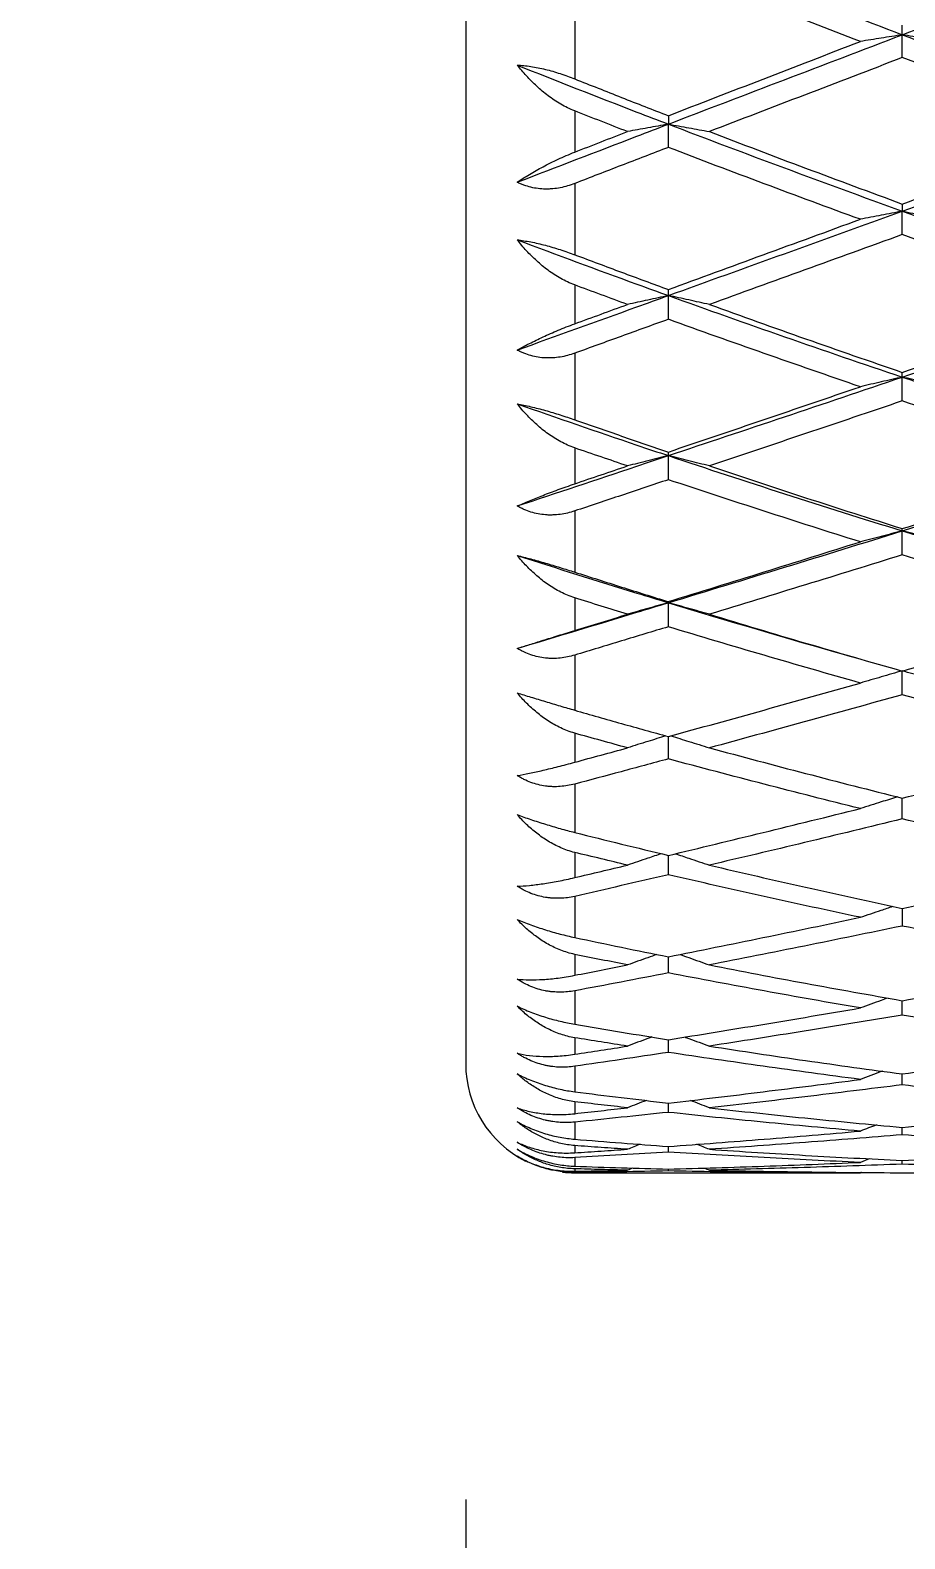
# Model space of a CAD drawing. Extents: x 6453 to 7582, y 0 to 827.
# Drawn here: x 6604.19 to 6612.21, y 641.44 to 655.28 of the extents above; entities that cross this region are included whole.
import ezdxf

# ---------------------------------------------------------------- set-up
doc = ezdxf.new("R2010")
doc.units = 0
doc.header["$LTSCALE"] = 30
doc.header["$MEASUREMENT"] = 0
doc.header["$PDMODE"] = 3
doc.header["$PDSIZE"] = -10
doc.layers.get('0').update_dxf_attribs({"linetype": 'CONTINUOUS'})
doc.layers.get('DEFPOINTS').update_dxf_attribs({"linetype": 'CONTINUOUS'})
doc.layers.add('1', color=7, linetype='CONTINUOUS')
doc.styles.add('Daelim Dimension', font='')
doc.styles.get('Daelim Dimension').set_extended_font_data('나눔고딕')
doc.dimstyles.new('DEFAULT', dxfattribs={"dimscale": 2, "dimtxt": 2, "dimasz": 2, "dimexe": 0, "dimexo": 2, "dimgap": 1, "dimtad": 1, "dimdec": 1, "dimzin": 9, "dimdsep": 46, "dimtxsty": 'Daelim Dimension', "dimcen": 0.5, "dimclrd": 252, "dimclre": 252, "dimclrt": 3, "dimadec": 1, "dimazin": 0, "dimtfac": 1, "dimtdec": 1, "dimtix": 1, "dimtmove": 0, "dimatfit": 3, "dimfxl": 1, "dimtolj": 1, "dimtzin": 1, "dimlwd": 9, "dimlwe": 9, "dimarcsym": 0})

# ---------------------------------------------------------------- blocks, each defined once
blk = doc.blocks.new('*D58')
at = {"color": 5, "lineweight": 9, "ltscale": 0.5, "transparency": 16777216}
for p, q in [((6608.185, 641.796), (6608.185, 525.909)), ((6902.186, 641.796), (6902.186, 525.909)), ((6612.185, 527.909), (6898.186, 527.909))]:
    blk.add_line(p, q, dxfattribs=at)
at = {"color": 5, "ltscale": 0.5, "transparency": 16777216}
for points in [[(6612.185, 528.575), (6612.185, 527.242), (6608.185, 527.909)], [(6898.186, 528.575), (6898.186, 527.242), (6902.186, 527.909)]]:
    blk.add_solid(points, dxfattribs=at)
at = {"layer": 'DEFPOINTS', "color": 0, "ltscale": 0.5, "transparency": 16777216}
for p in [(6608.185, 645.796), (6902.186, 645.796), (6902.186, 527.909)]:
    blk.add_point(p, dxfattribs=at)
at = {"color": 7, "ltscale": 0.5, "transparency": 16777216, "insert": (6755.185, 535.352), "char_height": 10, "attachment_point": 5, "style": 'Daelim Dimension'}
blk.add_mtext('\\A1;294', dxfattribs=at)
blk = doc.blocks.new('*D59')
at = {"color": 5, "lineweight": 9, "ltscale": 0.5, "transparency": 16777216}
for p, q in [((6568.318, 770.756), (6545.684, 770.756)), ((6547.684, 555.901), (6547.684, 766.756)), ((6751.186, 551.901), (6545.684, 551.901))]:
    blk.add_line(p, q, dxfattribs=at)
at = {"color": 5, "ltscale": 0.5, "transparency": 16777216}
for points in [[(6547.017, 766.756), (6548.35, 766.756), (6547.684, 770.756)], [(6547.017, 555.901), (6548.35, 555.901), (6547.684, 551.901)]]:
    blk.add_solid(points, dxfattribs=at)
at = {"layer": 'DEFPOINTS', "color": 0, "ltscale": 0.5, "transparency": 16777216}
for p in [(6547.684, 770.756), (6572.318, 770.756), (6755.186, 551.901)]:
    blk.add_point(p, dxfattribs=at)
at = {"color": 7, "ltscale": 0.5, "transparency": 16777216, "insert": (6540.24, 655.001), "char_height": 10, "attachment_point": 5, "rotation": 90, "style": 'Daelim Dimension'}
blk.add_mtext('\\A1;219', dxfattribs=at)

msp = doc.modelspace()

# ---------------------------------------------------------------- linework, layer by layer
at = {"layer": '1', "color": 7, "linetype": 'Continuous', "lineweight": 18}
for p, q in [((6608.185, 662.296), (6608.185, 645.796)), ((6609.185, 644.796), (6611.805, 644.796))]:
    msp.add_line(p, q, dxfattribs=at)
at = {"layer": '1', "color": 7, "linetype": 'Continuous', "lineweight": 13}
msp.add_line((6609.185, 644.8), (6609.185, 644.796), dxfattribs=at)
at = {"layer": '1', "color": 7, "linetype": 'Continuous', "lineweight": 18}
for start, end in [(180, 243.2517), (263.5482, 270)]:
    msp.add_arc((6609.185, 645.796), 1, start, end, dxfattribs=at)
for points, degree in [([(6610.044, 656.078), (6610.748, 655.795), (6611.464, 655.515), (6612.19, 655.239)], 3), ([(6612.19, 655.239), (6612.917, 655.515), (6613.655, 655.795), (6614.403, 656.078)], 3), ([(6611.805, 655.178), (6611.511, 655.291), (6610.922, 655.521), (6610.336, 655.754), (6610.044, 655.872)], 3), ([(6612.19, 655.239), (6612.19, 655.253), (6612.19, 655.282), (6612.19, 655.311), (6612.19, 655.326)], 3), ([(6610.044, 654.419), (6610.748, 654.689), (6611.464, 654.962), (6612.19, 655.239)], 3), ([(6610.044, 654.496), (6610.329, 654.607), (6610.908, 654.831), (6611.504, 655.061), (6611.805, 655.178)], 3), ([(6612.19, 655.239), (6612.126, 655.229), (6611.997, 655.208), (6611.869, 655.188), (6611.805, 655.178)], 3), ([(6612.19, 655.03), (6612.19, 655.065), (6612.19, 655.134), (6612.19, 655.204), (6612.19, 655.239)], 3), ([(6612.19, 655.239), (6612.917, 654.962), (6613.655, 654.689), (6614.403, 654.419)], 3), ([(6612.577, 655.178), (6612.513, 655.188), (6612.384, 655.208), (6612.255, 655.229), (6612.19, 655.239)], 3), ([(6612.19, 655.03), (6611.888, 654.914), (6611.29, 654.685), (6610.707, 654.461), (6610.42, 654.351)], 3), ([(6614.008, 654.351), (6613.705, 654.461), (6613.099, 654.685), (6612.493, 654.914), (6612.19, 655.03)], 3), ([(6609.185, 654.54), (6609.14, 654.558), (6609.055, 654.6), (6608.939, 654.678), (6608.834, 654.766), (6608.742, 654.86), (6608.685, 654.927), (6608.658, 654.961)], 3), ([(6609.185, 654.834), (6609.328, 654.778), (6609.614, 654.664), (6609.9, 654.552), (6610.044, 654.496)], 3), ([(6609.669, 654.351), (6609.589, 654.382), (6609.427, 654.445), (6609.265, 654.509), (6609.185, 654.54)], 3), ([(6610.044, 654.496), (6610.044, 654.483), (6610.044, 654.457), (6610.044, 654.432), (6610.044, 654.419)], 3), ([(6609.185, 654.162), (6609.265, 654.193), (6609.426, 654.256), (6609.588, 654.319), (6609.669, 654.351)], 3), ([(6610.044, 654.419), (6609.981, 654.407), (6609.856, 654.385), (6609.731, 654.362), (6609.669, 654.351)], 3), ([(6610.044, 654.206), (6610.044, 654.241), (6610.044, 654.312), (6610.044, 654.383), (6610.044, 654.419)], 3), ([(6610.044, 654.419), (6610.748, 654.149), (6611.464, 653.883), (6612.19, 653.621)], 3), ([(6610.044, 654.419), (6610.107, 654.408), (6610.232, 654.385), (6610.358, 654.362), (6610.42, 654.351)], 3), ([(6610.42, 654.351), (6610.714, 654.238), (6611.303, 654.014), (6611.894, 653.795), (6612.19, 653.686)], 3), ([(6612.19, 653.621), (6612.917, 653.883), (6613.655, 654.149), (6614.403, 654.419)], 3), ([(6612.19, 653.686), (6612.487, 653.795), (6613.087, 654.014), (6613.699, 654.238), (6614.008, 654.351)], 3), ([(6610.044, 654.206), (6609.899, 654.15), (6609.61, 654.039), (6609.326, 653.929), (6609.185, 653.874)], 3), ([(6611.805, 653.546), (6611.511, 653.653), (6610.922, 653.871), (6610.336, 654.093), (6610.044, 654.206)], 3), ([(6612.19, 653.686), (6612.19, 653.675), (6612.19, 653.653), (6612.19, 653.631), (6612.19, 653.621)], 3), ([(6610.044, 652.846), (6610.748, 653.1), (6611.464, 653.358), (6612.19, 653.621)], 3), ([(6610.044, 652.901), (6610.331, 653.006), (6610.911, 653.219), (6611.505, 653.436), (6611.805, 653.546)], 3), ([(6612.19, 653.621), (6612.126, 653.608), (6611.997, 653.583), (6611.869, 653.558), (6611.805, 653.546)], 3), ([(6612.19, 653.405), (6612.19, 653.441), (6612.19, 653.513), (6612.19, 653.585), (6612.19, 653.621)], 3), ([(6612.19, 653.621), (6612.917, 653.358), (6613.655, 653.1), (6614.403, 652.846)], 3), ([(6612.19, 653.621), (6612.255, 653.608), (6612.384, 653.583), (6612.513, 653.558), (6612.577, 653.546)], 3), ([(6609.185, 652.943), (6609.14, 652.96), (6609.055, 653), (6608.939, 653.076), (6608.834, 653.163), (6608.742, 653.256), (6608.685, 653.323), (6608.658, 653.358)], 3), ([(6612.19, 653.405), (6611.889, 653.296), (6611.292, 653.08), (6610.709, 652.869), (6610.42, 652.764)], 3), ([(6614.008, 652.764), (6613.705, 652.869), (6613.099, 653.08), (6612.493, 653.296), (6612.19, 653.405)], 3), ([(6609.185, 653.221), (6609.328, 653.167), (6609.614, 653.06), (6609.9, 652.954), (6610.044, 652.901)], 3), ([(6609.669, 652.764), (6609.589, 652.794), (6609.427, 652.853), (6609.265, 652.913), (6609.185, 652.943)], 3), ([(6610.044, 652.846), (6609.981, 652.832), (6609.856, 652.805), (6609.731, 652.778), (6609.669, 652.764)], 3), ([(6610.044, 652.846), (6610.044, 652.855), (6610.044, 652.874), (6610.044, 652.892), (6610.044, 652.901)], 3), ([(6610.044, 652.628), (6610.044, 652.664), (6610.044, 652.737), (6610.044, 652.81), (6610.044, 652.846)], 3), ([(6610.044, 652.846), (6610.748, 652.592), (6611.464, 652.342), (6612.19, 652.097)], 3), ([(6610.42, 652.764), (6610.358, 652.778), (6610.232, 652.805), (6610.107, 652.833), (6610.044, 652.846)], 3), ([(6612.19, 652.097), (6612.917, 652.342), (6613.655, 652.592), (6614.403, 652.846)], 3), ([(6609.185, 652.587), (6609.265, 652.616), (6609.426, 652.675), (6609.588, 652.735), (6609.669, 652.764)], 3), ([(6610.42, 652.764), (6610.714, 652.658), (6611.303, 652.448), (6611.894, 652.242), (6612.19, 652.141)], 3), ([(6612.19, 652.141), (6612.492, 652.244), (6613.097, 652.451), (6613.704, 652.66), (6614.008, 652.764)], 3), ([(6610.044, 652.628), (6609.899, 652.576), (6609.611, 652.471), (6609.326, 652.368), (6609.185, 652.317)], 3), ([(6611.805, 652.009), (6611.511, 652.11), (6610.922, 652.314), (6610.336, 652.522), (6610.044, 652.628)], 3), ([(6612.19, 652.097), (6612.19, 652.105), (6612.19, 652.119), (6612.19, 652.134), (6612.19, 652.141)], 3), ([(6610.044, 651.377), (6610.748, 651.612), (6611.464, 651.852), (6612.19, 652.097)], 3), ([(6610.044, 651.41), (6610.336, 651.509), (6610.922, 651.708), (6611.51, 651.908), (6611.805, 652.009)], 3), ([(6612.19, 652.097), (6612.126, 652.083), (6611.997, 652.054), (6611.869, 652.024), (6611.805, 652.009)], 3), ([(6612.19, 651.879), (6612.19, 651.915), (6612.19, 651.988), (6612.19, 652.061), (6612.19, 652.097)], 3), ([(6612.19, 652.097), (6612.917, 651.852), (6613.655, 651.612), (6614.403, 651.377)], 3), ([(6612.577, 652.009), (6612.513, 652.024), (6612.384, 652.053), (6612.255, 652.083), (6612.19, 652.097)], 3), ([(6609.185, 651.448), (6609.14, 651.464), (6609.055, 651.502), (6608.939, 651.575), (6608.834, 651.66), (6608.742, 651.752), (6608.685, 651.818), (6608.658, 651.852)], 3), ([(6612.19, 651.879), (6611.894, 651.778), (6611.302, 651.579), (6610.714, 651.381), (6610.42, 651.282)], 3), ([(6614.008, 651.282), (6613.705, 651.379), (6613.099, 651.575), (6612.493, 651.776), (6612.19, 651.879)], 3), ([(6609.185, 651.706), (6609.328, 651.656), (6609.614, 651.557), (6609.9, 651.458), (6610.044, 651.41)], 3), ([(6609.669, 651.282), (6609.589, 651.31), (6609.427, 651.365), (6609.265, 651.42), (6609.185, 651.448)], 3), ([(6609.185, 651.118), (6609.265, 651.146), (6609.427, 651.2), (6609.589, 651.255), (6609.669, 651.282)], 3), ([(6610.044, 651.377), (6609.981, 651.361), (6609.856, 651.33), (6609.731, 651.298), (6609.669, 651.282)], 3), ([(6610.044, 651.377), (6610.044, 651.382), (6610.044, 651.393), (6610.044, 651.404), (6610.044, 651.41)], 3), ([(6610.044, 651.156), (6610.044, 651.193), (6610.044, 651.267), (6610.044, 651.34), (6610.044, 651.377)], 3), ([(6610.044, 651.377), (6610.748, 651.141), (6611.464, 650.911), (6612.19, 650.686)], 3), ([(6610.42, 651.282), (6610.358, 651.298), (6610.232, 651.33), (6610.107, 651.361), (6610.044, 651.377)], 3), ([(6610.42, 651.282), (6610.714, 651.184), (6611.303, 650.989), (6611.894, 650.8), (6612.19, 650.707)], 3), ([(6612.19, 650.686), (6612.917, 650.911), (6613.655, 651.141), (6614.403, 651.377)], 3), ([(6612.19, 650.707), (6612.492, 650.802), (6613.097, 650.993), (6613.704, 651.186), (6614.008, 651.282)], 3), ([(6610.044, 651.156), (6609.9, 651.108), (6609.614, 651.012), (6609.328, 650.917), (6609.185, 650.869)], 3), ([(6611.805, 650.586), (6611.511, 650.678), (6610.922, 650.866), (6610.336, 651.059), (6610.044, 651.156)], 3), ([(6610.044, 650.027), (6610.748, 650.241), (6611.464, 650.461), (6612.19, 650.686)], 3), ([(6610.044, 650.037), (6610.336, 650.127), (6610.922, 650.309), (6611.51, 650.493), (6611.805, 650.586)], 3), ([(6612.19, 650.686), (6612.126, 650.669), (6611.997, 650.636), (6611.869, 650.603), (6611.805, 650.586)], 3), ([(6612.19, 650.686), (6612.19, 650.69), (6612.19, 650.696), (6612.19, 650.703), (6612.19, 650.707)], 3), ([(6612.19, 650.466), (6612.19, 650.502), (6612.19, 650.576), (6612.19, 650.649), (6612.19, 650.686)], 3), ([(6612.19, 650.686), (6612.917, 650.461), (6613.655, 650.241), (6614.403, 650.027)], 3), ([(6612.577, 650.586), (6612.513, 650.603), (6612.384, 650.636), (6612.255, 650.669), (6612.19, 650.686)], 3), ([(6609.185, 650.072), (6609.14, 650.086), (6609.055, 650.122), (6608.939, 650.192), (6608.834, 650.274), (6608.742, 650.363), (6608.685, 650.428), (6608.658, 650.461)], 3), ([(6612.19, 650.466), (6611.894, 650.374), (6611.302, 650.191), (6610.714, 650.011), (6610.42, 649.921)], 3), ([(6614.008, 649.921), (6613.705, 650.009), (6613.099, 650.188), (6612.493, 650.372), (6612.19, 650.466)], 3), ([(6609.185, 650.308), (6609.328, 650.262), (6609.614, 650.171), (6609.9, 650.081), (6610.044, 650.037)], 3), ([(6609.669, 649.921), (6609.589, 649.946), (6609.427, 649.996), (6609.265, 650.047), (6609.185, 650.072)], 3), ([(6610.044, 650.027), (6610.044, 650.029), (6610.044, 650.032), (6610.044, 650.035), (6610.044, 650.037)], 3), ([(6609.185, 649.772), (6609.265, 649.797), (6609.427, 649.846), (6609.589, 649.896), (6609.669, 649.921)], 3), ([(6610.044, 650.027), (6609.981, 650.01), (6609.856, 649.974), (6609.731, 649.939), (6609.669, 649.921)], 3), ([(6610.044, 649.806), (6610.044, 649.843), (6610.044, 649.917), (6610.044, 649.99), (6610.044, 650.027)], 3), ([(6610.044, 650.027), (6610.583, 649.863), (6611.13, 649.702), (6611.683, 649.545)], 3), ([(6610.42, 649.921), (6610.358, 649.939), (6610.232, 649.974), (6610.107, 650.01), (6610.044, 650.027)], 3), ([(6610.42, 649.921), (6610.714, 649.831), (6611.303, 649.655), (6611.894, 649.484), (6612.19, 649.4)], 3), ([(6612.19, 649.4), (6612.493, 649.485), (6613.098, 649.658), (6613.704, 649.833), (6614.008, 649.921)], 3), ([(6610.044, 649.806), (6609.9, 649.763), (6609.614, 649.676), (6609.328, 649.589), (6609.185, 649.546)], 3), ([(6611.805, 649.29), (6611.511, 649.374), (6610.922, 649.543), (6610.336, 649.718), (6610.044, 649.806)], 3), ([(6611.682, 649.545), (6611.772, 649.52)], 1), ([(6612.19, 649.402), (6612.126, 649.384), (6611.997, 649.346), (6611.869, 649.309), (6611.805, 649.29)], 3), ([(6612.19, 649.183), (6612.19, 649.219), (6612.19, 649.292), (6612.19, 649.365), (6612.19, 649.402)], 3), ([(6612.577, 649.29), (6612.513, 649.309), (6612.384, 649.346), (6612.255, 649.383), (6612.19, 649.402)], 3), ([(6609.185, 648.83), (6609.14, 648.843), (6609.055, 648.875), (6608.939, 648.941), (6608.834, 649.019), (6608.742, 649.105), (6608.685, 649.167), (6608.658, 649.2)], 3), ([(6610.044, 648.799), (6610.337, 648.879), (6610.923, 649.042), (6611.511, 649.207), (6611.805, 649.29)], 3), ([(6612.19, 649.183), (6611.886, 649.098), (6611.286, 648.932), (6610.706, 648.773), (6610.42, 648.695)], 3), ([(6614.008, 648.695), (6613.705, 648.774), (6613.099, 648.933), (6612.493, 649.098), (6612.19, 649.183)], 3), ([(6609.185, 649.041), (6609.328, 649), (6609.614, 648.918), (6609.9, 648.838), (6610.044, 648.799)], 3), ([(6609.669, 648.695), (6609.589, 648.718), (6609.427, 648.762), (6609.265, 648.807), (6609.185, 648.83)], 3), ([(6609.185, 648.563), (6609.266, 648.585), (6609.427, 648.629), (6609.589, 648.673), (6609.669, 648.695)], 3), ([(6610.42, 648.695), (6610.714, 648.616), (6611.303, 648.459), (6611.894, 648.308), (6612.19, 648.234)], 3), ([(6612.19, 648.234), (6612.486, 648.308), (6613.085, 648.458), (6613.698, 648.615), (6614.008, 648.695)], 3), ([(6610.044, 648.594), (6609.898, 648.554), (6609.609, 648.476), (6609.325, 648.4), (6609.185, 648.363)], 3), ([(6611.805, 648.138), (6611.511, 648.211), (6610.922, 648.36), (6610.336, 648.515), (6610.044, 648.594)], 3), ([(6610.044, 647.708), (6610.33, 647.777), (6610.909, 647.917), (6611.504, 648.063), (6611.805, 648.138)], 3), ([(6609.185, 647.735), (6609.14, 647.746), (6609.055, 647.776), (6608.939, 647.837), (6608.834, 647.91), (6608.742, 647.991), (6608.685, 648.051), (6608.658, 648.082)], 3), ([(6612.19, 648.043), (6611.887, 647.969), (6611.29, 647.824), (6610.707, 647.686), (6610.42, 647.619)], 3), ([(6614.008, 647.619), (6613.705, 647.687), (6613.099, 647.825), (6612.493, 647.969), (6612.19, 648.043)], 3), ([(6609.185, 647.919), (6609.328, 647.883), (6609.614, 647.812), (6609.9, 647.743), (6610.044, 647.708)], 3), ([(6609.669, 647.619), (6609.589, 647.638), (6609.427, 647.677), (6609.265, 647.716), (6609.185, 647.735)], 3), ([(6609.185, 647.504), (6609.265, 647.523), (6609.426, 647.561), (6609.588, 647.599), (6609.669, 647.619)], 3), ([(6610.42, 647.619), (6610.714, 647.55), (6611.303, 647.414), (6611.894, 647.285), (6612.19, 647.222)], 3), ([(6612.19, 647.222), (6612.485, 647.285), (6613.083, 647.414), (6613.697, 647.549), (6614.008, 647.619)], 3), ([(6610.044, 647.531), (6609.899, 647.497), (6609.61, 647.43), (6609.326, 647.365), (6609.185, 647.332)], 3), ([(6611.805, 647.14), (6611.511, 647.202), (6610.922, 647.33), (6610.336, 647.463), (6610.044, 647.531)], 3), ([(6610.044, 646.778), (6610.329, 646.835), (6610.908, 646.952), (6611.503, 647.076), (6611.805, 647.14)], 3), ([(6609.185, 646.8), (6609.14, 646.81), (6609.055, 646.835), (6608.939, 646.891), (6608.834, 646.958), (6608.742, 647.034), (6608.685, 647.091), (6608.658, 647.12)], 3), ([(6612.19, 647.06), (6611.887, 646.997), (6611.288, 646.875), (6610.707, 646.759), (6610.42, 646.703)], 3), ([(6614.008, 646.703), (6613.705, 646.759), (6613.099, 646.875), (6612.493, 646.997), (6612.19, 647.06)], 3), ([(6609.185, 646.955), (6609.328, 646.925), (6609.614, 646.865), (6609.9, 646.806), (6610.044, 646.778)], 3), ([(6609.669, 646.703), (6609.589, 646.719), (6609.427, 646.751), (6609.265, 646.784), (6609.185, 646.8)], 3), ([(6609.185, 646.608), (6609.265, 646.623), (6609.426, 646.655), (6609.588, 646.687), (6609.669, 646.703)], 3), ([(6610.044, 646.63), (6609.899, 646.601), (6609.61, 646.546), (6609.326, 646.492), (6609.185, 646.466)], 3), ([(6611.805, 646.308), (6611.511, 646.359), (6610.922, 646.463), (6610.336, 646.573), (6610.044, 646.63)], 3), ([(6610.42, 646.703), (6610.714, 646.645), (6611.303, 646.533), (6611.894, 646.427), (6612.19, 646.375)], 3), ([(6612.19, 646.375), (6612.485, 646.427), (6613.083, 646.532), (6613.697, 646.645), (6614.008, 646.703)], 3), ([(6609.185, 646.035), (6609.14, 646.042), (6609.055, 646.064), (6608.939, 646.114), (6608.834, 646.175), (6608.742, 646.245), (6608.685, 646.297), (6608.658, 646.324)], 3), ([(6610.044, 646.017), (6610.328, 646.062), (6610.905, 646.156), (6611.502, 646.256), (6611.805, 646.308)], 3), ([(6609.185, 646.159), (6609.328, 646.134), (6609.614, 646.086), (6609.9, 646.04), (6610.044, 646.017)], 3), ([(6612.19, 646.243), (6611.886, 646.192), (6611.286, 646.094), (6610.706, 646.002), (6610.42, 645.958)], 3), ([(6614.008, 645.958), (6613.705, 646.002), (6613.099, 646.094), (6612.493, 646.193), (6612.19, 646.243)], 3), ([(6609.669, 645.958), (6609.588, 645.971), (6609.426, 645.996), (6609.265, 646.022), (6609.185, 646.035)], 3), ([(6609.185, 645.883), (6609.265, 645.895), (6609.425, 645.92), (6609.588, 645.945), (6609.669, 645.958)], 3), ([(6610.044, 645.9), (6609.898, 645.878), (6609.609, 645.835), (6609.325, 645.793), (6609.185, 645.773)], 3), ([(6611.805, 645.652), (6611.505, 645.691), (6610.912, 645.772), (6610.331, 645.857), (6610.044, 645.9)], 3), ([(6610.42, 645.958), (6610.714, 645.912), (6611.303, 645.824), (6611.894, 645.742), (6612.19, 645.703)], 3), ([(6612.19, 645.703), (6612.487, 645.742), (6613.087, 645.825), (6613.699, 645.912), (6614.008, 645.958)], 3), ([(6609.185, 645.448), (6609.14, 645.453), (6609.055, 645.471), (6608.939, 645.514), (6608.834, 645.568), (6608.742, 645.631), (6608.685, 645.678), (6608.658, 645.703)], 3), ([(6610.044, 645.435), (6610.331, 645.468), (6610.912, 645.538), (6611.505, 645.613), (6611.805, 645.652)], 3), ([(6612.19, 645.603), (6611.889, 645.565), (6611.293, 645.491), (6610.709, 645.424), (6610.42, 645.392)], 3), ([(6614.008, 645.392), (6613.698, 645.425), (6613.084, 645.493), (6612.486, 645.565), (6612.19, 645.603)], 3), ([(6609.185, 645.539), (6609.326, 645.521), (6609.611, 645.486), (6609.899, 645.452), (6610.044, 645.435)], 3), ([(6609.669, 645.392), (6609.588, 645.401), (6609.426, 645.42), (6609.265, 645.438), (6609.185, 645.448)], 3), ([(6609.185, 645.338), (6609.265, 645.347), (6609.426, 645.365), (6609.588, 645.383), (6609.669, 645.392)], 3), ([(6610.044, 645.35), (6609.899, 645.335), (6609.611, 645.304), (6609.326, 645.275), (6609.185, 645.26)], 3), ([(6609.842, 645.459), (6609.784, 645.437), (6609.727, 645.414), (6609.669, 645.392)], 3), ([(6610.044, 645.35), (6610.044, 645.378), (6610.044, 645.407), (6610.044, 645.435)], 3), ([(6611.805, 645.178), (6611.505, 645.204), (6610.911, 645.259), (6610.331, 645.319), (6610.044, 645.35)], 3), ([(6610.42, 645.392), (6610.362, 645.414), (6610.304, 645.437), (6610.246, 645.459)], 3), ([(6610.42, 645.392), (6610.708, 645.36), (6611.291, 645.297), (6611.888, 645.24), (6612.19, 645.212)], 3), ([(6612.19, 645.212), (6612.492, 645.24), (6613.097, 645.297), (6613.704, 645.36), (6614.008, 645.392)], 3), ([(6609.185, 645.045), (6609.14, 645.049), (6609.055, 645.062), (6608.939, 645.098), (6608.834, 645.144), (6608.742, 645.2), (6608.685, 645.242), (6608.658, 645.264)], 3), ([(6611.954, 645.235), (6611.904, 645.216), (6611.855, 645.197), (6611.805, 645.178)], 3), ([(6612.19, 645.145), (6612.19, 645.167), (6612.19, 645.19), (6612.19, 645.212)], 3), ([(6609.185, 645.103), (6609.328, 645.092), (6609.614, 645.069), (6609.9, 645.048), (6610.044, 645.037)], 3), ([(6609.669, 645.011), (6609.589, 645.016), (6609.427, 645.028), (6609.265, 645.039), (6609.185, 645.045)], 3), ([(6609.784, 645.057), (6609.746, 645.041), (6609.708, 645.026), (6609.669, 645.011)], 3), ([(6610.044, 645.037), (6610.336, 645.058), (6610.922, 645.103), (6611.51, 645.152), (6611.805, 645.178)], 3), ([(6610.42, 645.011), (6610.381, 645.026), (6610.343, 645.042), (6610.304, 645.057)], 3), ([(6612.19, 645.145), (6611.894, 645.12), (6611.302, 645.073), (6610.714, 645.031), (6610.42, 645.011)], 3), ([(6614.008, 645.011), (6613.697, 645.031), (6613.084, 645.073), (6612.486, 645.12), (6612.19, 645.145)], 3), ([(6609.185, 644.832), (6609.14, 644.833), (6609.055, 644.842), (6608.939, 644.87), (6608.834, 644.909), (6608.742, 644.956), (6608.685, 644.992), (6608.658, 645.011)], 3), ([(6609.185, 644.979), (6609.265, 644.984), (6609.427, 644.995), (6609.589, 645.005), (6609.669, 645.011)], 3), ([(6610.044, 644.986), (6609.9, 644.977), (6609.614, 644.959), (6609.328, 644.943), (6609.185, 644.935)], 3), ([(6610.044, 644.986), (6610.044, 645.003), (6610.044, 645.02), (6610.044, 645.037)], 3), ([(6611.805, 644.891), (6611.511, 644.904), (6610.922, 644.933), (6610.336, 644.968), (6610.044, 644.986)], 3), ([(6610.42, 645.011), (6610.714, 644.991), (6611.303, 644.954), (6611.894, 644.923), (6612.19, 644.909)], 3), ([(6611.891, 644.925), (6611.862, 644.914), (6611.834, 644.903), (6611.805, 644.891)], 3), ([(6612.19, 644.909), (6612.492, 644.923), (6613.097, 644.955), (6613.704, 644.991), (6614.008, 645.011)], 3), ([(6612.19, 644.875), (6612.19, 644.886), (6612.19, 644.898), (6612.19, 644.909)], 3), ([(6609.185, 644.856), (6609.328, 644.851), (6609.614, 644.841), (6609.9, 644.833), (6610.044, 644.829)], 3), ([(6609.669, 644.819), (6609.589, 644.821), (6609.427, 644.825), (6609.265, 644.83), (6609.185, 644.832)], 3), ([(6609.185, 644.81), (6609.265, 644.811), (6609.427, 644.814), (6609.589, 644.818), (6609.669, 644.819)], 3), ([(6610.044, 644.812), (6609.898, 644.809), (6609.609, 644.804), (6609.325, 644.801), (6609.185, 644.8)], 3), ([(6609.716, 644.839), (6609.701, 644.832), (6609.685, 644.826), (6609.669, 644.819)], 3), ([(6610.044, 644.829), (6610.336, 644.837), (6610.922, 644.855), (6611.51, 644.878), (6611.805, 644.891)], 3), ([(6610.044, 644.812), (6610.044, 644.817), (6610.044, 644.823), (6610.044, 644.829)], 3), ([(6611.805, 644.796), (6611.511, 644.796), (6610.922, 644.798), (6610.336, 644.806), (6610.044, 644.812)], 3), ([(6610.371, 644.839), (6610.388, 644.833), (6610.404, 644.826), (6610.42, 644.819)], 3), ([(6612.19, 644.875), (6611.886, 644.863), (6611.286, 644.842), (6610.706, 644.826), (6610.42, 644.819)], 3), ([(6610.42, 644.819), (6610.714, 644.813), (6611.303, 644.802), (6611.894, 644.797), (6612.19, 644.796)], 3), ([(6611.815, 644.799), (6611.812, 644.798), (6611.808, 644.797), (6611.805, 644.796)], 3), ([(6614.008, 644.819), (6613.705, 644.826), (6613.099, 644.842), (6612.493, 644.863), (6612.19, 644.875)], 3), ([(6612.19, 644.796), (6612.485, 644.797), (6613.083, 644.802), (6613.697, 644.813), (6614.008, 644.819)], 3)]:
    msp.add_open_spline(points, degree=degree, dxfattribs=at)
at = {"layer": '1', "color": 7, "linetype": 'Continuous', "lineweight": 13}
for points, weights in [([(6609.185, 655.524), (6609.185, 655.176), (6609.185, 654.834)], [1, 0.999767428635, 1]), ([(6609.185, 654.54), (6609.185, 654.35), (6609.185, 654.162)], [1, 0.999926457479, 1]), ([(6609.185, 653.874), (6609.185, 653.543), (6609.185, 653.221)], [1, 0.999767428635, 1]), ([(6609.185, 652.943), (6609.185, 652.764), (6609.185, 652.587)], [1, 0.999926457479, 1]), ([(6609.185, 652.317), (6609.185, 652.007), (6609.185, 651.706)], [1, 0.999767428635, 1]), ([(6609.185, 651.448), (6609.185, 651.282), (6609.185, 651.118)], [1, 0.999926457479, 1]), ([(6609.185, 650.869), (6609.185, 650.583), (6609.185, 650.308)], [1, 0.999767428635, 1]), ([(6609.185, 650.072), (6609.185, 649.92), (6609.185, 649.772)], [1, 0.999926457479, 1]), ([(6609.185, 649.546), (6609.185, 649.287), (6609.185, 649.041)], [1, 0.999767428635, 1]), ([(6609.185, 648.83), (6609.185, 648.694), (6609.185, 648.563)], [1, 0.999926457479, 1]), ([(6609.185, 648.363), (6609.185, 648.134), (6609.185, 647.919)], [1, 0.999767428635, 1]), ([(6609.185, 647.735), (6609.185, 647.618), (6609.185, 647.504)], [1, 0.999926457479, 1]), ([(6609.185, 647.332), (6609.185, 647.137), (6609.185, 646.955)], [1, 0.999767428635, 1]), ([(6609.185, 646.8), (6609.185, 646.702), (6609.185, 646.608)], [1, 0.999926457479, 1]), ([(6609.185, 646.466), (6609.185, 646.305), (6609.185, 646.159)], [1, 0.999767428635, 1]), ([(6609.185, 646.035), (6609.185, 645.957), (6609.185, 645.883)], [1, 0.999926457479, 1]), ([(6609.185, 645.773), (6609.185, 645.648), (6609.185, 645.539)], [1, 0.999767428635, 1]), ([(6609.185, 645.448), (6609.185, 645.391), (6609.185, 645.338)], [1, 0.999926457479, 1]), ([(6609.185, 645.26), (6609.185, 645.174), (6609.185, 645.103)], [1, 0.999767428635, 1]), ([(6609.185, 645.045), (6609.185, 645.01), (6609.185, 644.979)], [1, 0.999926457479, 1]), ([(6609.185, 644.935), (6609.185, 644.887), (6609.185, 644.856)], [1, 0.999767428635, 1]), ([(6609.185, 644.832), (6609.185, 644.818), (6609.185, 644.81)], [1, 0.999926457479, 1])]:
    msp.add_rational_spline(points, weights, degree=2, dxfattribs=at)
at = {"layer": '1', "color": 7, "linetype": 'Continuous', "lineweight": 18}
for points, knots in [([(6608.658, 654.961), (6609.02, 654.816), (6609.481, 654.635), (6609.947, 654.456), (6610.044, 654.419)], [0, 0, 0, 0, 0.79323, 1, 1, 1, 1]), ([(6608.658, 654.961), (6608.698, 654.959), (6608.739, 654.955), (6608.804, 654.945), (6608.826, 654.941), (6608.871, 654.932), (6608.893, 654.927), (6608.961, 654.911), (6609.006, 654.898), (6609.074, 654.875), (6609.097, 654.868), (6609.141, 654.852), (6609.163, 654.843), (6609.185, 654.834)], [0, 0, 0, 0, 0.25, 0.25, 0.375, 0.375, 0.5, 0.5, 0.75, 0.75, 0.875, 0.875, 1, 1, 1, 1]), ([(6608.658, 653.886), (6609.02, 654.026), (6609.481, 654.203), (6609.947, 654.382), (6610.044, 654.419)], [0, 0, 0, 0, 0.79323, 1, 1, 1, 1]), ([(6608.658, 653.886), (6608.693, 653.91), (6608.731, 653.934), (6608.809, 653.981), (6608.851, 654.005), (6608.916, 654.04), (6608.939, 654.052), (6608.986, 654.075), (6609.009, 654.086), (6609.082, 654.12), (6609.132, 654.142), (6609.185, 654.162)], [0, 0, 0, 0, 0.25, 0.25, 0.5, 0.5, 0.625, 0.625, 0.75, 0.75, 1, 1, 1, 1]), ([(6609.185, 653.874), (6609.141, 653.857), (6609.097, 653.844), (6609.03, 653.831), (6609.007, 653.828), (6608.973, 653.825), (6608.962, 653.824), (6608.939, 653.823), (6608.927, 653.823), (6608.871, 653.824), (6608.826, 653.829), (6608.762, 653.845), (6608.741, 653.851), (6608.709, 653.863), (6608.699, 653.867), (6608.678, 653.876), (6608.668, 653.881), (6608.658, 653.886)], [0, 0, 0, 0, 0.25, 0.25, 0.375, 0.375, 0.4375, 0.4375, 0.5, 0.5, 0.75, 0.75, 0.875, 0.875, 0.9375, 0.9375, 1, 1, 1, 1]), ([(6608.658, 653.358), (6609.02, 653.221), (6609.481, 653.05), (6609.947, 652.881), (6610.044, 652.846)], [0, 0, 0, 0, 0.79323, 1, 1, 1, 1]), ([(6608.658, 653.358), (6608.698, 653.353), (6608.739, 653.346), (6608.804, 653.334), (6608.826, 653.329), (6608.871, 653.319), (6608.893, 653.313), (6608.961, 653.295), (6609.006, 653.282), (6609.074, 653.26), (6609.097, 653.253), (6609.141, 653.237), (6609.163, 653.229), (6609.185, 653.221)], [0, 0, 0, 0, 0.25, 0.25, 0.375, 0.375, 0.5, 0.5, 0.75, 0.75, 0.875, 0.875, 1, 1, 1, 1]), ([(6608.658, 652.346), (6609.02, 652.477), (6609.481, 652.643), (6609.947, 652.811), (6610.044, 652.846)], [0, 0, 0, 0, 0.79323, 1, 1, 1, 1]), ([(6608.658, 652.346), (6608.693, 652.366), (6608.731, 652.386), (6608.809, 652.426), (6608.851, 652.446), (6608.916, 652.477), (6608.939, 652.487), (6608.986, 652.507), (6609.009, 652.518), (6609.082, 652.548), (6609.132, 652.568), (6609.185, 652.587)], [0, 0, 0, 0, 0.25, 0.25, 0.5, 0.5, 0.625, 0.625, 0.75, 0.75, 1, 1, 1, 1]), ([(6609.185, 652.317), (6609.141, 652.301), (6609.097, 652.289), (6609.03, 652.278), (6609.007, 652.275), (6608.973, 652.273), (6608.962, 652.273), (6608.939, 652.273), (6608.927, 652.273), (6608.871, 652.275), (6608.826, 652.282), (6608.762, 652.301), (6608.741, 652.308), (6608.709, 652.321), (6608.699, 652.325), (6608.678, 652.335), (6608.668, 652.34), (6608.658, 652.346)], [0, 0, 0, 0, 0.25, 0.25, 0.375, 0.375, 0.4375, 0.4375, 0.5, 0.5, 0.75, 0.75, 0.875, 0.875, 0.9375, 0.9375, 1, 1, 1, 1]), ([(6608.658, 651.852), (6609.02, 651.725), (6609.481, 651.566), (6609.947, 651.409), (6610.044, 651.377)], [0, 0, 0, 0, 0.79323, 1, 1, 1, 1]), ([(6608.658, 651.852), (6608.698, 651.845), (6608.739, 651.836), (6608.804, 651.821), (6608.826, 651.815), (6608.871, 651.804), (6608.893, 651.798), (6608.961, 651.779), (6609.006, 651.765), (6609.074, 651.744), (6609.097, 651.736), (6609.141, 651.722), (6609.163, 651.714), (6609.185, 651.706)], [0, 0, 0, 0, 0.25, 0.25, 0.375, 0.375, 0.5, 0.5, 0.75, 0.75, 0.875, 0.875, 1, 1, 1, 1]), ([(6608.658, 650.915), (6609.02, 651.035), (6609.481, 651.189), (6609.947, 651.344), (6610.044, 651.377)], [0, 0, 0, 0, 0.79323, 1, 1, 1, 1]), ([(6608.658, 650.915), (6608.693, 650.93), (6608.731, 650.946), (6608.809, 650.978), (6608.851, 650.995), (6608.916, 651.021), (6608.939, 651.03), (6608.986, 651.047), (6609.009, 651.056), (6609.082, 651.083), (6609.132, 651.1), (6609.185, 651.118)], [0, 0, 0, 0, 0.25, 0.25, 0.5, 0.5, 0.625, 0.625, 0.75, 0.75, 1, 1, 1, 1]), ([(6609.185, 650.869), (6609.141, 650.854), (6609.097, 650.844), (6609.03, 650.835), (6609.007, 650.833), (6608.973, 650.832), (6608.962, 650.831), (6608.939, 650.832), (6608.927, 650.833), (6608.871, 650.837), (6608.826, 650.845), (6608.762, 650.866), (6608.741, 650.874), (6608.709, 650.888), (6608.699, 650.893), (6608.678, 650.903), (6608.668, 650.909), (6608.658, 650.915)], [0, 0, 0, 0, 0.25, 0.25, 0.375, 0.375, 0.4375, 0.4375, 0.5, 0.5, 0.75, 0.75, 0.875, 0.875, 0.9375, 0.9375, 1, 1, 1, 1]), ([(6608.658, 650.461), (6609.02, 650.344), (6609.481, 650.199), (6609.947, 650.057), (6610.044, 650.027)], [0, 0, 0, 0, 0.79323, 1, 1, 1, 1]), ([(6608.658, 650.461), (6608.698, 650.451), (6608.739, 650.44), (6608.804, 650.423), (6608.826, 650.417), (6608.871, 650.404), (6608.893, 650.397), (6608.961, 650.378), (6609.006, 650.364), (6609.074, 650.343), (6609.097, 650.336), (6609.141, 650.322), (6609.163, 650.315), (6609.185, 650.308)], [0, 0, 0, 0, 0.25, 0.25, 0.375, 0.375, 0.5, 0.5, 0.75, 0.75, 0.875, 0.875, 1, 1, 1, 1]), ([(6608.658, 649.608), (6609.02, 649.717), (6609.481, 649.856), (6609.947, 649.998), (6610.044, 650.027)], [0, 0, 0, 0, 0.79323, 1, 1, 1, 1]), ([(6608.658, 649.608), (6608.693, 649.619), (6608.731, 649.631), (6608.809, 649.655), (6608.851, 649.668), (6608.916, 649.689), (6608.939, 649.696), (6608.986, 649.71), (6609.009, 649.718), (6609.082, 649.74), (6609.132, 649.756), (6609.185, 649.772)], [0, 0, 0, 0, 0.25, 0.25, 0.5, 0.5, 0.625, 0.625, 0.75, 0.75, 1, 1, 1, 1]), ([(6609.185, 649.546), (6609.141, 649.533), (6609.097, 649.524), (6609.03, 649.517), (6609.007, 649.515), (6608.973, 649.515), (6608.962, 649.516), (6608.939, 649.517), (6608.927, 649.518), (6608.871, 649.524), (6608.826, 649.534), (6608.762, 649.556), (6608.741, 649.565), (6608.709, 649.58), (6608.699, 649.585), (6608.678, 649.596), (6608.668, 649.602), (6608.658, 649.608)], [0, 0, 0, 0, 0.25, 0.25, 0.375, 0.375, 0.4375, 0.4375, 0.5, 0.5, 0.75, 0.75, 0.875, 0.875, 0.9375, 0.9375, 1, 1, 1, 1]), ([(6608.658, 649.2), (6608.698, 649.187), (6608.739, 649.174), (6608.804, 649.155), (6608.826, 649.148), (6608.871, 649.134), (6608.893, 649.127), (6608.961, 649.107), (6609.006, 649.093), (6609.074, 649.073), (6609.097, 649.067), (6609.141, 649.054), (6609.163, 649.047), (6609.185, 649.041)], [0, 0, 0, 0, 0.25, 0.25, 0.375, 0.375, 0.5, 0.5, 0.75, 0.75, 0.875, 0.875, 1, 1, 1, 1]), ([(6610.021, 648.805), (6609.966, 648.788), (6609.848, 648.752), (6609.731, 648.715), (6609.669, 648.695)], [0, 0, 0, 0, 0.467705, 1, 1, 1, 1]), ([(6610.044, 648.594), (6610.044, 648.63), (6610.044, 648.698), (6610.044, 648.767), (6610.044, 648.799)], [0, 0, 0, 0, 0.532764, 1, 1, 1, 1]), ([(6610.067, 648.805), (6610.122, 648.788), (6610.24, 648.752), (6610.358, 648.715), (6610.42, 648.695)], [0, 0, 0, 0, 0.467492, 1, 1, 1, 1]), ([(6608.658, 648.441), (6608.693, 648.447), (6608.731, 648.454), (6608.809, 648.47), (6608.851, 648.479), (6608.916, 648.494), (6608.939, 648.5), (6608.986, 648.511), (6609.009, 648.517), (6609.082, 648.535), (6609.132, 648.549), (6609.185, 648.563)], [0, 0, 0, 0, 0.25, 0.25, 0.5, 0.5, 0.625, 0.625, 0.75, 0.75, 1, 1, 1, 1]), ([(6609.185, 648.363), (6609.141, 648.351), (6609.097, 648.344), (6609.03, 648.339), (6609.007, 648.338), (6608.973, 648.339), (6608.962, 648.34), (6608.939, 648.342), (6608.927, 648.343), (6608.871, 648.351), (6608.826, 648.362), (6608.762, 648.386), (6608.741, 648.395), (6608.709, 648.411), (6608.699, 648.417), (6608.678, 648.428), (6608.668, 648.434), (6608.658, 648.441)], [0, 0, 0, 0, 0.25, 0.25, 0.375, 0.375, 0.4375, 0.4375, 0.5, 0.5, 0.75, 0.75, 0.875, 0.875, 0.9375, 0.9375, 1, 1, 1, 1]), ([(6612.146, 648.245), (6612.096, 648.23), (6611.982, 648.194), (6611.869, 648.158), (6611.805, 648.138)], [0, 0, 0, 0, 0.434739, 1, 1, 1, 1]), ([(6612.19, 648.043), (6612.19, 648.079), (6612.19, 648.143), (6612.19, 648.206), (6612.19, 648.234)], [0, 0, 0, 0, 0.566753, 1, 1, 1, 1]), ([(6608.658, 648.082), (6608.698, 648.067), (6608.739, 648.052), (6608.804, 648.03), (6608.826, 648.023), (6608.871, 648.009), (6608.893, 648.001), (6608.961, 647.981), (6609.006, 647.967), (6609.074, 647.948), (6609.097, 647.942), (6609.141, 647.93), (6609.163, 647.925), (6609.185, 647.919)], [0, 0, 0, 0, 0.25, 0.25, 0.375, 0.375, 0.5, 0.5, 0.75, 0.75, 0.875, 0.875, 1, 1, 1, 1]), ([(6609.981, 647.724), (6609.939, 647.71), (6609.835, 647.675), (6609.731, 647.64), (6609.669, 647.619)], [0, 0, 0, 0, 0.399107, 1, 1, 1, 1]), ([(6610.044, 647.531), (6610.044, 647.566), (6610.044, 647.625), (6610.044, 647.685), (6610.044, 647.708)], [0, 0, 0, 0, 0.602567, 1, 1, 1, 1]), ([(6610.107, 647.724), (6610.149, 647.71), (6610.253, 647.675), (6610.358, 647.64), (6610.42, 647.619)], [0, 0, 0, 0, 0.398643, 1, 1, 1, 1]), ([(6608.658, 647.425), (6608.693, 647.426), (6608.731, 647.429), (6608.809, 647.437), (6608.851, 647.442), (6608.916, 647.452), (6608.939, 647.455), (6608.986, 647.463), (6609.009, 647.467), (6609.082, 647.481), (6609.132, 647.492), (6609.185, 647.504)], [0, 0, 0, 0, 0.25, 0.25, 0.5, 0.5, 0.625, 0.625, 0.75, 0.75, 1, 1, 1, 1]), ([(6609.185, 647.332), (6609.141, 647.322), (6609.097, 647.316), (6609.03, 647.314), (6609.007, 647.314), (6608.973, 647.316), (6608.962, 647.317), (6608.939, 647.32), (6608.927, 647.321), (6608.871, 647.331), (6608.826, 647.343), (6608.762, 647.368), (6608.741, 647.378), (6608.709, 647.394), (6608.699, 647.4), (6608.678, 647.412), (6608.668, 647.418), (6608.658, 647.425)], [0, 0, 0, 0, 0.25, 0.25, 0.375, 0.375, 0.4375, 0.4375, 0.5, 0.5, 0.75, 0.75, 0.875, 0.875, 0.9375, 0.9375, 1, 1, 1, 1]), ([(6611.805, 647.14), (6611.869, 647.162), (6611.968, 647.196), (6612.068, 647.229), (6612.103, 647.241)], [0, 0, 0, 0, 0.644889, 1, 1, 1, 1]), ([(6612.19, 647.222), (6612.19, 647.203), (6612.19, 647.149), (6612.19, 647.095), (6612.19, 647.06)], [0, 0, 0, 0, 0.351688, 1, 1, 1, 1]), ([(6608.658, 647.12), (6608.698, 647.103), (6608.739, 647.086), (6608.804, 647.063), (6608.826, 647.055), (6608.871, 647.04), (6608.893, 647.032), (6608.961, 647.011), (6609.006, 646.998), (6609.074, 646.981), (6609.097, 646.975), (6609.141, 646.964), (6609.163, 646.96), (6609.185, 646.955)], [0, 0, 0, 0, 0.25, 0.25, 0.375, 0.375, 0.5, 0.5, 0.75, 0.75, 0.875, 0.875, 1, 1, 1, 1]), ([(6609.938, 646.799), (6609.911, 646.789), (6609.821, 646.757), (6609.731, 646.725), (6609.669, 646.703)], [0, 0, 0, 0, 0.304816, 1, 1, 1, 1]), ([(6610.044, 646.63), (6610.044, 646.664), (6610.044, 646.713), (6610.044, 646.763), (6610.044, 646.778)], [0, 0, 0, 0, 0.6993, 1, 1, 1, 1]), ([(6610.15, 646.799), (6610.177, 646.789), (6610.267, 646.758), (6610.358, 646.725), (6610.42, 646.703)], [0, 0, 0, 0, 0.303985, 1, 1, 1, 1]), ([(6608.658, 646.572), (6608.693, 646.569), (6608.731, 646.567), (6608.809, 646.566), (6608.851, 646.567), (6608.916, 646.571), (6608.939, 646.573), (6608.986, 646.577), (6609.009, 646.58), (6609.082, 646.589), (6609.132, 646.597), (6609.185, 646.608)], [0, 0, 0, 0, 0.25, 0.25, 0.5, 0.5, 0.625, 0.625, 0.75, 0.75, 1, 1, 1, 1]), ([(6609.185, 646.466), (6609.141, 646.457), (6609.097, 646.453), (6609.03, 646.453), (6609.007, 646.454), (6608.973, 646.457), (6608.962, 646.458), (6608.939, 646.461), (6608.927, 646.463), (6608.871, 646.474), (6608.826, 646.488), (6608.762, 646.514), (6608.741, 646.524), (6608.709, 646.541), (6608.699, 646.547), (6608.678, 646.559), (6608.668, 646.565), (6608.658, 646.572)], [0, 0, 0, 0, 0.25, 0.25, 0.375, 0.375, 0.4375, 0.4375, 0.5, 0.5, 0.75, 0.75, 0.875, 0.875, 0.9375, 0.9375, 1, 1, 1, 1]), ([(6608.658, 646.324), (6608.698, 646.305), (6608.739, 646.287), (6608.804, 646.262), (6608.826, 646.253), (6608.871, 646.238), (6608.893, 646.23), (6608.961, 646.209), (6609.006, 646.197), (6609.074, 646.181), (6609.097, 646.176), (6609.141, 646.167), (6609.163, 646.162), (6609.185, 646.159)], [0, 0, 0, 0, 0.25, 0.25, 0.375, 0.375, 0.5, 0.5, 0.75, 0.75, 0.875, 0.875, 1, 1, 1, 1]), ([(6612.059, 646.399), (6612.038, 646.392), (6611.953, 646.362), (6611.869, 646.331), (6611.805, 646.308)], [0, 0, 0, 0, 0.241435, 1, 1, 1, 1]), ([(6612.19, 646.243), (6612.19, 646.277), (6612.19, 646.321), (6612.19, 646.365), (6612.19, 646.375)], [0, 0, 0, 0, 0.766763, 1, 1, 1, 1]), ([(6609.892, 646.042), (6609.88, 646.037), (6609.806, 646.009), (6609.731, 645.981), (6609.669, 645.958)], [0, 0, 0, 0, 0.161755, 1, 1, 1, 1]), ([(6610.044, 645.9), (6610.044, 645.933), (6610.044, 645.972), (6610.044, 646.011), (6610.044, 646.017)], [0, 0, 0, 0, 0.846246, 1, 1, 1, 1]), ([(6610.196, 646.042), (6610.208, 646.037), (6610.283, 646.009), (6610.358, 645.981), (6610.42, 645.958)], [0, 0, 0, 0, 0.161821, 1, 1, 1, 1]), ([(6609.185, 645.773), (6609.141, 645.766), (6609.097, 645.763), (6609.03, 645.765), (6609.007, 645.767), (6608.973, 645.771), (6608.962, 645.773), (6608.939, 645.777), (6608.927, 645.779), (6608.871, 645.791), (6608.826, 645.806), (6608.762, 645.833), (6608.741, 645.843), (6608.709, 645.86), (6608.699, 645.866), (6608.678, 645.879), (6608.668, 645.885), (6608.658, 645.892)], [0, 0, 0, 0, 0.25, 0.25, 0.375, 0.375, 0.4375, 0.4375, 0.5, 0.5, 0.75, 0.75, 0.875, 0.875, 0.9375, 0.9375, 1, 1, 1, 1]), ([(6608.658, 645.892), (6608.693, 645.884), (6608.731, 645.877), (6608.809, 645.868), (6608.851, 645.865), (6608.916, 645.863), (6608.939, 645.863), (6608.986, 645.864), (6609.009, 645.865), (6609.082, 645.87), (6609.132, 645.875), (6609.185, 645.883)], [0, 0, 0, 0, 0.25, 0.25, 0.5, 0.5, 0.625, 0.625, 0.75, 0.75, 1, 1, 1, 1]), ([(6608.658, 645.703), (6608.698, 645.682), (6608.739, 645.663), (6608.804, 645.636), (6608.826, 645.628), (6608.871, 645.612), (6608.893, 645.604), (6608.961, 645.584), (6609.006, 645.572), (6609.074, 645.557), (6609.097, 645.553), (6609.141, 645.545), (6609.163, 645.542), (6609.185, 645.539)], [0, 0, 0, 0, 0.25, 0.25, 0.375, 0.375, 0.5, 0.5, 0.75, 0.75, 0.875, 0.875, 1, 1, 1, 1]), ([(6612.01, 645.728), (6612.005, 645.727), (6611.937, 645.701), (6611.869, 645.676), (6611.805, 645.652)], [0, 0, 0, 0, 0.059955, 1, 1, 1, 1]), ([(6612.19, 645.603), (6612.19, 645.635), (6612.19, 645.668), (6612.19, 645.701), (6612.19, 645.703)], [0, 0, 0, 0, 0.957965, 1, 1, 1, 1]), ([(6609.185, 645.26), (6609.141, 645.256), (6609.097, 645.255), (6609.03, 645.259), (6609.007, 645.262), (6608.973, 645.267), (6608.962, 645.269), (6608.939, 645.273), (6608.927, 645.276), (6608.871, 645.289), (6608.826, 645.304), (6608.762, 645.332), (6608.741, 645.343), (6608.709, 645.36), (6608.699, 645.366), (6608.678, 645.378), (6608.668, 645.384), (6608.658, 645.391)], [0, 0, 0, 0, 0.25, 0.25, 0.375, 0.375, 0.4375, 0.4375, 0.5, 0.5, 0.75, 0.75, 0.875, 0.875, 0.9375, 0.9375, 1, 1, 1, 1]), ([(6608.658, 645.391), (6608.693, 645.378), (6608.731, 645.368), (6608.809, 645.35), (6608.851, 645.343), (6608.916, 645.335), (6608.939, 645.333), (6608.986, 645.331), (6609.009, 645.33), (6609.082, 645.33), (6609.132, 645.332), (6609.185, 645.338)], [0, 0, 0, 0, 0.25, 0.25, 0.5, 0.5, 0.625, 0.625, 0.75, 0.75, 1, 1, 1, 1]), ([(6608.658, 645.264), (6608.698, 645.241), (6608.739, 645.221), (6608.804, 645.194), (6608.826, 645.185), (6608.871, 645.169), (6608.893, 645.161), (6608.961, 645.141), (6609.006, 645.13), (6609.074, 645.117), (6609.097, 645.114), (6609.141, 645.108), (6609.163, 645.105), (6609.185, 645.103)], [0, 0, 0, 0, 0.25, 0.25, 0.375, 0.375, 0.5, 0.5, 0.75, 0.75, 0.875, 0.875, 1, 1, 1, 1]), ([(6609.185, 644.935), (6609.141, 644.932), (6609.097, 644.933), (6609.03, 644.94), (6609.007, 644.943), (6608.973, 644.949), (6608.962, 644.951), (6608.939, 644.956), (6608.927, 644.959), (6608.871, 644.973), (6608.826, 644.989), (6608.762, 645.017), (6608.741, 645.028), (6608.709, 645.044), (6608.699, 645.05), (6608.678, 645.062), (6608.668, 645.069), (6608.658, 645.075)], [0, 0, 0, 0, 0.25, 0.25, 0.375, 0.375, 0.4375, 0.4375, 0.5, 0.5, 0.75, 0.75, 0.875, 0.875, 0.9375, 0.9375, 1, 1, 1, 1]), ([(6608.658, 645.075), (6608.693, 645.058), (6608.731, 645.043), (6608.809, 645.017), (6608.851, 645.006), (6608.916, 644.993), (6608.939, 644.989), (6608.986, 644.983), (6609.009, 644.981), (6609.082, 644.976), (6609.132, 644.976), (6609.185, 644.979)], [0, 0, 0, 0, 0.25, 0.25, 0.5, 0.5, 0.625, 0.625, 0.75, 0.75, 1, 1, 1, 1]), ([(6608.658, 645.011), (6608.698, 644.988), (6608.739, 644.966), (6608.804, 644.938), (6608.826, 644.929), (6608.871, 644.913), (6608.893, 644.906), (6608.961, 644.886), (6609.006, 644.876), (6609.074, 644.865), (6609.097, 644.863), (6609.141, 644.858), (6609.163, 644.857), (6609.185, 644.856)], [0, 0, 0, 0, 0.25, 0.25, 0.375, 0.375, 0.5, 0.5, 0.75, 0.75, 0.875, 0.875, 1, 1, 1, 1]), ([(6609.185, 644.8), (6609.141, 644.799), (6609.097, 644.802), (6609.03, 644.81), (6609.007, 644.814), (6608.973, 644.821), (6608.962, 644.823), (6608.939, 644.829), (6608.927, 644.832), (6608.871, 644.847), (6608.826, 644.863), (6608.762, 644.892), (6608.741, 644.902), (6608.709, 644.918), (6608.699, 644.924), (6608.678, 644.936), (6608.668, 644.942), (6608.658, 644.948)], [0, 0, 0, 0, 0.25, 0.25, 0.375, 0.375, 0.4375, 0.4375, 0.5, 0.5, 0.75, 0.75, 0.875, 0.875, 0.9375, 0.9375, 1, 1, 1, 1]), ([(6608.658, 644.948), (6608.693, 644.927), (6608.731, 644.908), (6608.809, 644.874), (6608.851, 644.859), (6608.916, 644.84), (6608.939, 644.835), (6608.986, 644.825), (6609.009, 644.821), (6609.082, 644.812), (6609.132, 644.809), (6609.185, 644.81)], [0, 0, 0, 0, 0.25, 0.25, 0.5, 0.5, 0.625, 0.625, 0.75, 0.75, 1, 1, 1, 1])]:
    msp.add_open_spline(points, degree=3, knots=knots, dxfattribs=at)

# ---------------------------------------------------------------- dimensions: what is measured, and where the dimension line sits
at = {"color": 5, "ltscale": 0.5}
dim = msp.add_linear_dim(base=(6547.684, 770.756), p1=(6755.186, 551.901), p2=(6572.318, 770.756), angle=90, dimstyle='DEFAULT', override={"dimtxt": 5, "dimexe": 1, "dimdec": 0, "dimclrd": 5, "dimclre": 5, "dimclrt": 7}, dxfattribs=at)
dim.commit()
dim.dimension.update_dxf_attribs({"geometry": '*D59', "text_midpoint": (6547.684, 655.001), "dimtype": 160})
dim = msp.add_linear_dim(base=(6902.186, 527.909), p1=(6608.185, 645.796), p2=(6902.186, 645.796), dimstyle='DEFAULT', override={"dimtxt": 5, "dimexe": 1, "dimdec": 0, "dimclrd": 5, "dimclre": 5, "dimclrt": 7}, dxfattribs=at)
dim.commit()
dim.dimension.update_dxf_attribs({"geometry": '*D58', "text_midpoint": (6755.185, 535.352)})

doc.saveas('drawing.dxf')
